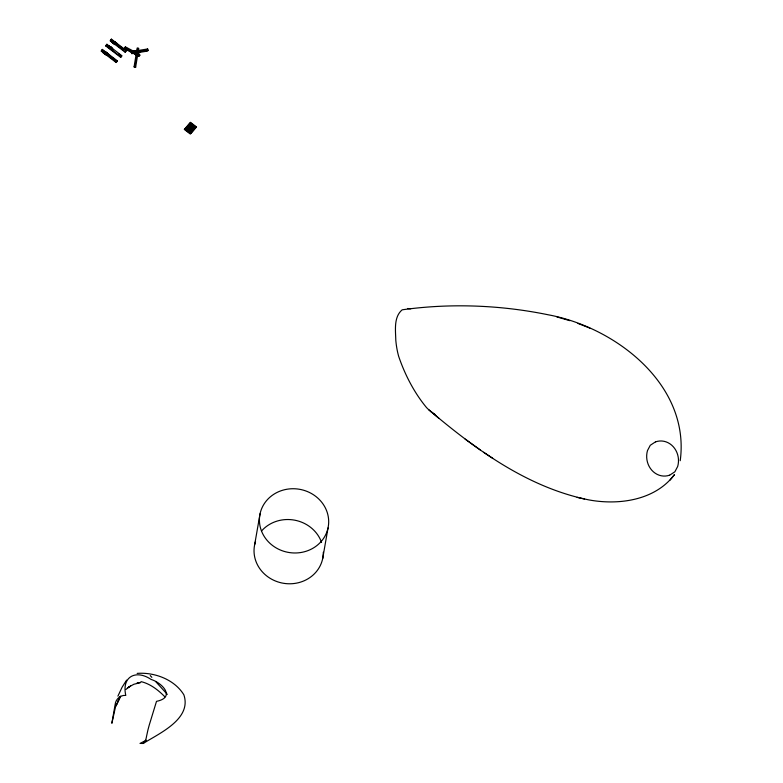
<?xml version="1.0" encoding="UTF-8"?>
<svg xmlns="http://www.w3.org/2000/svg" width="783" height="783" viewBox="0 0 783 783"><rect width="100%" height="100%" fill="white"/><g stroke="black" fill="none" stroke-linecap="round" stroke-linejoin="round"><path stroke-width="1.17" d="M134.079 66.858L135.645 67.123L134.079 66.858L137.172 48.057L138.738 48.35L135.645 67.123M137.935 54.751L137.289 54.409L137.172 55.652L135.665 54.908L135.89 53.538M136.819 52.158C137.651 47.616 135.253 52.921 135.762 54.927M680.221 460.707C690.4 384.942 615.81 327.245 548.002 314.746C500.308 304.959 450.245 303.08 402.178 309.814C393.585 317.027 395.572 330.152 395.797 340.184A105.46 66.976 -65.7 0 0 396.609 346.84A98.237 62.386 -65.7 0 0 398.674 356.382C404.958 374.773 414.129 392.577 426.529 407.581A99.265 63.041 -65.7 0 0 432.49 412.768A105.636 67.093 -65.7 0 0 435.289 414.628M137.593 55.378L135.488 54.272L136.105 53.841M135.733 52.99L136.017 51.101L137.319 50.895L136.947 52.99M135.851 52.96L136.311 51.052M136.614 50.504L136.027 53.381L137.436 54.066M136.457 53.313L136.947 50.347M136.633 54.066L136.79 53.166M136.692 52.901L137.133 50.376M137.054 52.745L137.436 50.376M134.862 66.966L137.955 48.203M137.749 50.826L137.583 53.127M137.338 54.242L137.925 50.856M137.867 52.53L138.102 51.101M137.681 55.221L135.518 54.096M138.16 52.598L138.219 50.807M138.297 52.373L138.474 51.316L136.144 51.698M133.09 52.412L134.842 53.244M133.286 52.676L137.465 53.89M133.306 51.854L135.674 53.166M135.058 51.453L135.175 50.729M134.754 54.389L134.872 53.655M136.35 53.058L136.487 52.255L133.717 51.267M136.585 52.627L134.656 51.11M101.301 51.14L102.387 49.417L117.235 60.761L117.127 61.358L116.138 62.483L101.301 51.14L102.387 49.417M105.803 46.001L106.899 44.279L121.737 55.622L121.639 56.229L120.651 57.345L105.803 46.001L106.899 44.279M110.315 40.873L111.401 39.15L126.249 50.494L126.141 51.091L125.163 52.216L110.315 40.873L111.401 39.15M116.138 62.483L117.235 60.761M120.651 57.345L121.737 55.622M125.163 52.216L126.249 50.494M254.681 544.557L260.064 513.756M322.655 558.759L328.028 527.957A34.726 32.054 9.9 0 0 282.888 490.168A34.726 32.054 9.9 0 0 271.221 544.449A34.726 32.054 9.9 0 0 328.028 527.957M116.031 704.475L111.861 723.286L115.121 704.622C115.561 699.268 120.328 694.844 125.789 695.412C121.443 676.483 136.017 669.259 151.099 679.429C162.404 682.962 175.901 697.447 156.502 701.353L149.259 725.029A47.743 3.171 -70.9 0 0 147.781 730.627L146.548 736.314A95.927 14.985 77.6 0 1 145.217 741.012L143.24 743.468L140.02 743.419L146.343 740.199M111.313 49.3L109.826 48.096L111.832 50.269L112.047 49.76M110.286 46.814L110.941 47.186M110.266 46.99L112.674 48.615L108.798 45.864M111.127 47.734L110.824 48.575L111.264 47.117L110.344 47.362M111.812 48.252L111.646 49.202L111.949 48.36M111.783 49.3L112.086 48.458M112.282 49.016L112.468 48.517M116.031 706.031L120.298 696.645L117.959 701.167M116.285 705.268L120.621 696.165M117.91 696.136L122.089 687.229L126.592 680.124M112.429 48.84L108.592 45.561L110.648 47.303M108.602 48.36L108.945 47.773M108.152 46.226L110.295 47.871L108.181 46.05M110.002 48.027L110.736 47.274M105.098 52.392L106.537 52.598M105.842 53.45L107.77 53.538M105.519 54.879L105.969 54.223M114.298 41.969L115.14 42.018M114.856 43.192L116.921 43.378M115.121 43.153L117.264 43.926L114.749 42.067M114.533 44.621L114.984 43.965M670.023 480.126L674.525 474.537C655.224 500.415 618.766 505.436 588.894 499.906C527.634 487.555 475.526 449.344 428.751 409.744M124.409 47.988L125.388 46.872L139.452 54.281L139.863 55.221L138.885 56.337L124.81 48.928L124.409 47.988L138.474 55.407L138.885 56.337M124.81 48.928L125.799 47.802L125.388 46.872M138.474 55.407L139.452 54.281M186.579 130.624L192.217 124.213M186.657 130.692L192.295 124.272M188.517 132.112L194.233 125.76M136.829 52.735L131.896 53.636L131.319 52.255L132.014 51.502L147.625 48.967L148.202 50.347L147.507 51.101L137.485 52.676M131.896 53.636L132.591 52.882L148.202 50.347M146.93 49.72L147.625 48.967M112.997 41.098L111.949 42.047M111.998 42.243L113.134 41.196M112.135 42.341L113.271 41.303M112.272 42.448L113.408 41.411M112.409 42.556L113.545 41.519M112.546 42.664L113.682 41.616M113.819 41.724L112.683 42.762L113.956 41.832M114.073 43.828L112.879 43.163L114.572 41.646L112.958 43.104M103.865 51.463L102.847 52.402L105.059 54.086M103.19 52.324L103.728 51.825M113.134 43.075L114.21 42.086M103.327 52.432L103.865 51.932M113.232 43.182L114.572 42.184M103.464 52.53L104.002 52.03M113.369 43.29L114.504 42.243M103.601 52.637L104.139 52.138M113.506 43.388L114.641 42.351M103.738 52.745L104.276 52.246M113.643 43.496L114.778 42.458M103.875 52.843L104.413 52.344M113.78 43.603L114.915 42.556M104.012 52.95L104.55 52.451M113.917 43.701L115.052 42.664M104.149 53.058L104.687 52.559M104.286 53.156L104.824 52.657M104.423 53.264L104.961 52.764M104.56 53.371L105.098 52.872M104.697 53.469L105.235 52.97M104.834 53.577L105.372 53.078M104.971 53.684L105.509 53.185M105.108 53.792L105.646 53.293M104.971 54.115L106.194 53.048M125.994 689.422L129.361 686.671L127.443 688.13M103.61 51.698L105.871 53.342L103.522 51.756M103.796 51.502L108.25 54.184L105.999 52.304M114.093 43.809L115.209 42.791L111.294 39.747M105.744 53.45L104.883 54.184L102.818 52.363L105.265 53.9M130.536 685.937L128.96 686.975L133.873 684.264L140.686 682.59M143.24 743.468C159.155 733.377 192.001 719.058 183.878 694.834C174.531 679.517 154.564 672.068 137.162 673.39M655.586 441.788L650.281 445.282L647.482 450.587A19.301 17.334 84.8 0 0 651.847 470.28A19.301 17.334 84.8 0 0 669.553 475.193M669.573 475.261L674.877 471.777L677.677 466.472A19.301 17.334 84.8 0 0 673.311 446.77A19.301 17.334 84.8 0 0 655.606 441.857M111.969 50.092L109.679 48.399M108.406 45.884L109.023 45.717M108.269 46.021L110.237 47.959M108.573 46.001L109.297 45.923L108.71 46.109M108.847 46.217L109.571 46.138L108.984 46.314M109.121 46.422L109.708 46.236M109.395 46.628L110.119 46.549L109.532 46.735M109.659 46.843L110.393 46.765L109.796 46.941M109.933 47.049L110.667 46.97M110.481 47.469L111.215 47.391L110.618 47.567M136.917 52.901L138.033 52.608M137.456 683.119L136.917 683.226L139.335 682.737M136.428 50.866L137.182 50.738M136.369 51.208L137.123 51.091M131.319 52.255L133.717 51.864M136.085 51.424L137.387 51.218M136.32 51.561L137.064 51.433M134.519 52.05L135.263 51.932M131.955 52.569L147.566 50.034M134.911 52.255L135.792 52.207M136.232 52.079L136.986 51.952M133.472 52.921L136.927 52.304M135.684 52.667L136.898 52.471M135.606 52.931L138.151 52.402M407.62 308.502L410.693 308.805M115.414 42.233L114.132 42.096L115.551 42.331M115.825 42.546L114.171 42.302M116.099 42.752L114.445 42.507M116.373 42.967L114.719 42.722M115.072 42.859L116.647 43.173M114.749 43.28L117.058 43.486M116.031 43.594L117.205 43.721M117.254 43.887L116.08 43.329M105.989 52.177L105.284 52.236L106.263 52.392M105.235 52.5L106.674 52.706M105.509 52.706L106.948 52.911M105.783 52.911L107.222 53.117M106.057 53.127L107.496 53.332M108.044 53.753C104.256 52.216 107.829 54.663 107.065 53.596M105.734 53.538L108.181 53.851M107.017 53.861L108.211 53.998M577.14 497.381L584.578 499.016M140.93 681.601C150.356 683.804 158.254 690.068 164.919 696.841M569.858 320.678L556.909 316.939M577.971 323.448L589.883 328.106M137.632 52.852L136.203 52.109L137.612 53.029M135.136 51.864L137.583 53.205M134.412 51.825L138.033 53.724M134.157 51.923L138.004 53.88M133.619 51.805L139.863 55.221M125.799 47.802L127.962 48.938M133.511 51.825L135.851 53.087M125.104 47.9L139.168 55.309M133.237 52.353L134.989 53.224M135.968 53.714L137.035 54.281M135.586 53.733L137.818 54.996M135.831 54.536L137.24 55.28M483.63 452.28L492.664 458.261M480.282 449.951L465.102 439.077M115.678 43.271L114.993 42.928M118.722 45.424L123.362 48.967M110.413 40.276L125.26 51.619M112.038 41.988L114.132 43.721M109.571 47.009L113.29 49.848M118.85 54.096L121.639 56.229M108.083 46.177L110.364 47.92M105.911 45.404L120.758 56.748M102.279 50.014L106.38 53.068M108.778 54.976L117.127 61.358M103.728 51.57L105.979 53.244M101.398 50.533L116.246 61.877M103.121 52.138L105.382 53.792M189.789 123.43L195.525 127.825M189.222 124.076L194.967 128.461M188.664 124.712L194.399 129.107M188.096 125.358L193.841 129.743M187.538 126.004L193.274 130.389M186.971 126.64L192.716 131.025M186.413 127.286L192.148 131.671M185.845 127.923L191.59 132.307M185.277 128.569L191.023 132.953M431.188 411.789L438.832 418.239M150.228 675.553L151.853 677.344M155.925 681.827L167.317 694.374M132.014 51.502L132.591 52.882M323.31 552.23A34.726 32.054 9.9 0 1 283.72 583.325A34.726 32.054 9.9 0 1 255.532 541.454M261.571 530.952A34.726 32.054 9.9 0 1 294.77 520.186A34.726 32.054 9.9 0 1 321.568 542.413M190.504 122.373L184.299 129.42L190.308 134.02L196.513 126.963L190.504 122.373M190.357 122.794L184.719 129.205L190.455 133.59L196.093 127.179L190.357 122.794"/></g></svg>
